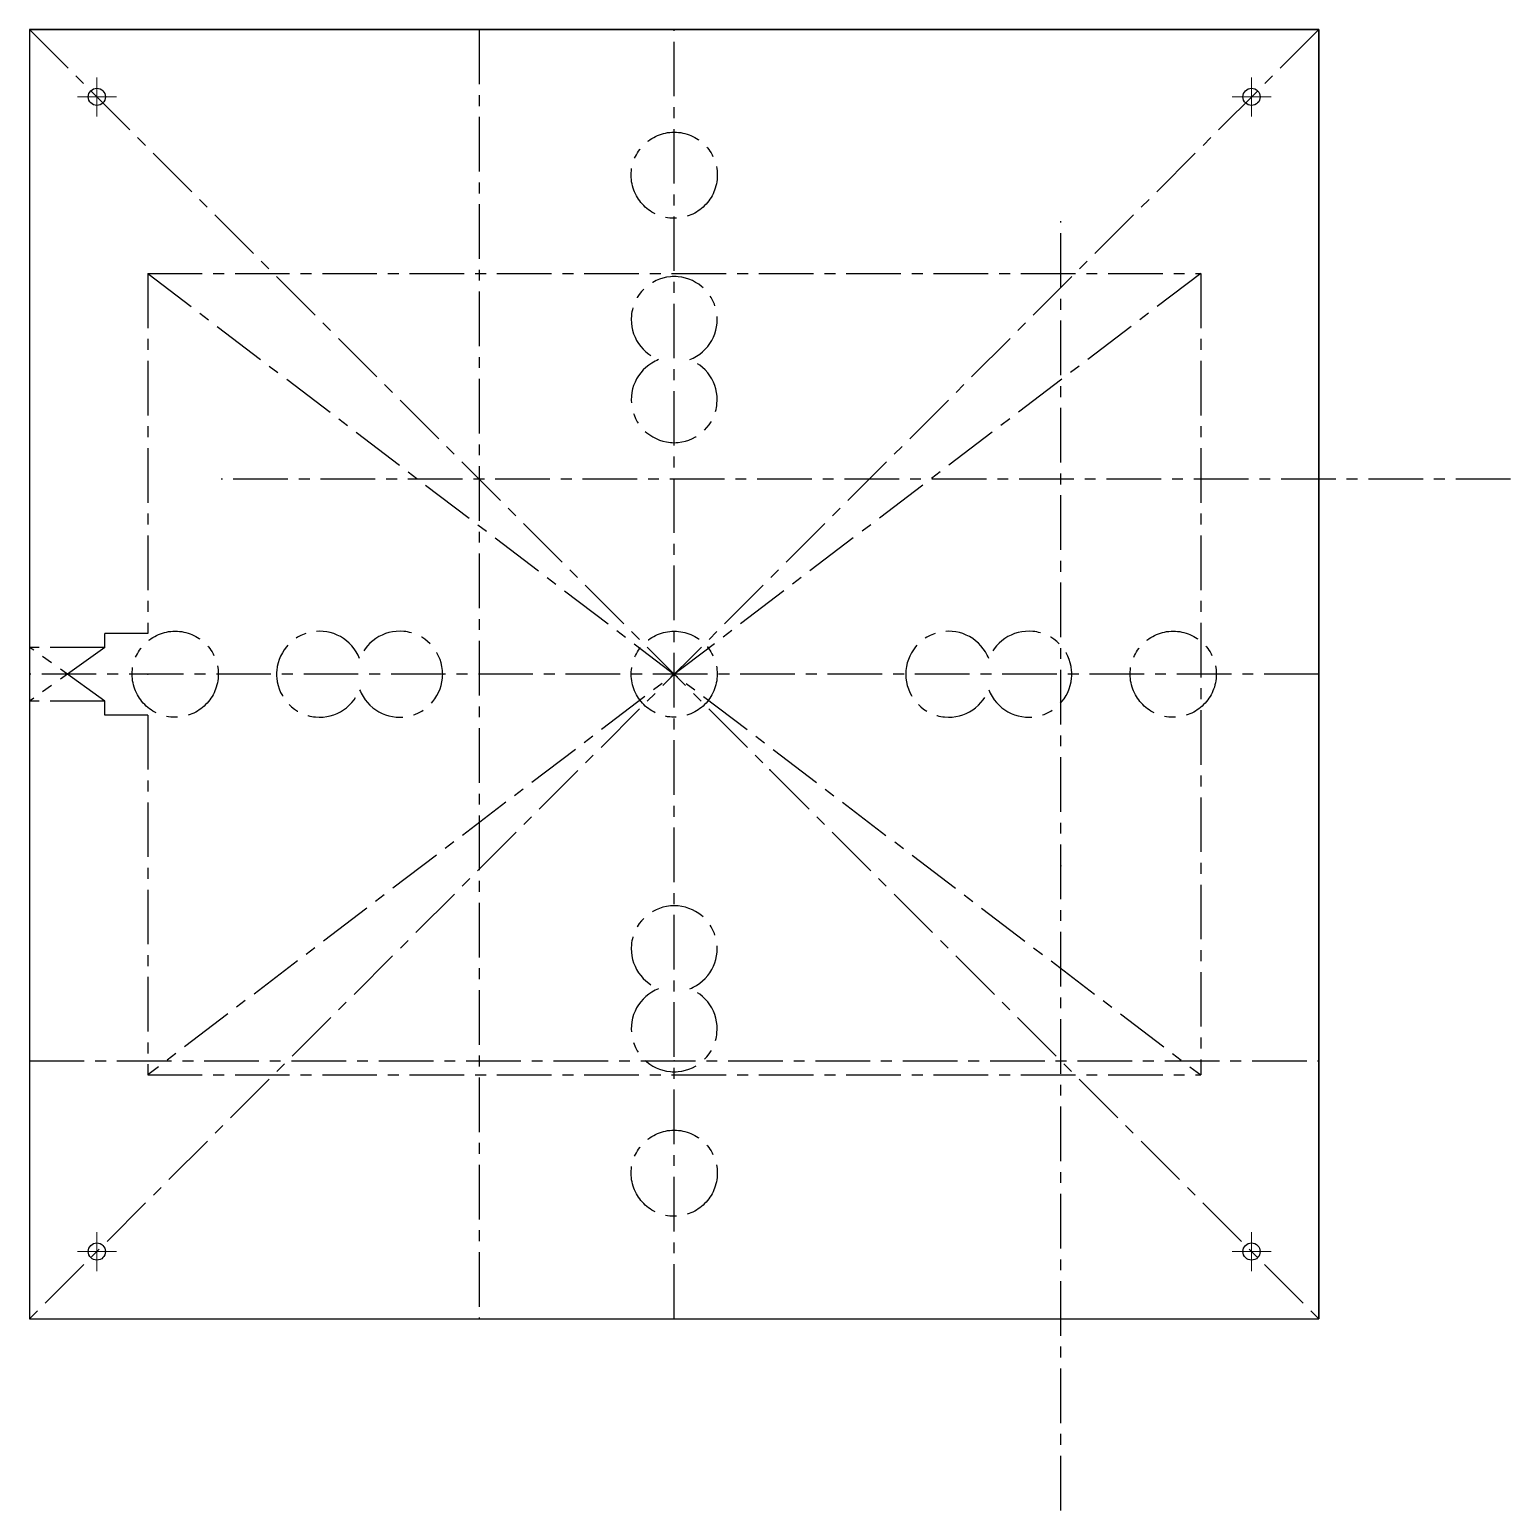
# Model space of a CAD drawing. Header units: millimetres. Extents: x 22 to 366, y -10 to 335.
import ezdxf

# ---------------------------------------------------------------- set-up
doc = ezdxf.new("R2010")
doc.units = ezdxf.units.MM
doc.header["$PDSIZE"] = -1
doc.linetypes.add('CENTERX2', pattern=[20.32, 12.7, -2.54, 2.54, -2.54])

# ---------------------------------------------------------------- blocks, each defined once
blk = doc.blocks.new('SW_CENTERMARKSYMBOL_0')
at = {"color": 0, "linetype": 'Continuous', "lineweight": 18}
for p, q in [((0, 2.54), (0, 4.54)), ((-2.54, 0), (-4.54, 0)), ((0, 0), (-2.54, 0)), ((0, 0), (0, 2.54)), ((0, 0), (0, -2.54)), ((0, 0), (2.54, 0)), ((2.54, 0), (4.54, 0)), ((0, -2.54), (0, -4.54))]:
    blk.add_line(p, q, dxfattribs=at)
blk = doc.blocks.new('SW_CENTERMARKSYMBOL_1')
at = {"color": 0, "linetype": 'Continuous', "lineweight": 18}
for p, q in [((0, 2.54), (0, 4.54)), ((-2.54, 0), (-4.54, 0)), ((0, 0), (-2.54, 0)), ((0, 0), (0, 2.54)), ((0, 0), (0, -2.54)), ((0, 0), (2.54, 0)), ((2.54, 0), (4.54, 0)), ((0, -2.54), (0, -4.54))]:
    blk.add_line(p, q, dxfattribs=at)
blk = doc.blocks.new('SW_CENTERMARKSYMBOL_2')
at = {"color": 0, "linetype": 'Continuous', "lineweight": 18}
for p, q in [((0, 2.54), (0, 4.54)), ((-2.54, 0), (-4.54, 0)), ((0, 0), (-2.54, 0)), ((0, 0), (0, 2.54)), ((0, 0), (0, -2.54)), ((0, 0), (2.54, 0)), ((2.54, 0), (4.54, 0)), ((0, -2.54), (0, -4.54))]:
    blk.add_line(p, q, dxfattribs=at)
blk = doc.blocks.new('SW_CENTERMARKSYMBOL_3')
at = {"color": 0, "linetype": 'Continuous', "lineweight": 18}
for p, q in [((0, 2.54), (0, 4.54)), ((-2.54, 0), (-4.54, 0)), ((0, 0), (-2.54, 0)), ((0, 0), (0, 2.54)), ((0, 0), (0, -2.54)), ((0, 0), (2.54, 0)), ((2.54, 0), (4.54, 0)), ((0, -2.54), (0, -4.54))]:
    blk.add_line(p, q, dxfattribs=at)

msp = doc.modelspace()

# ---------------------------------------------------------------- linework, layer by layer
at = {"color": 7, "linetype": 'Continuous'}
for p, q in [((21.83, 334.93), (321.83, 334.93)), ((21.83, 334.93), (21.83, 34.93)), ((321.83, 334.93), (321.83, 34.93)), ((21.83, 34.93), (321.83, 34.93))]:
    msp.add_line(p, q, dxfattribs=at)
at = {"color": 7, "linetype": 'CENTERX2'}
for p, q in [((321.83, 334.93), (21.83, 34.93)), ((21.83, 334.93), (321.83, 34.93)), ((126.41, 334.93), (126.41, 34.93)), ((171.83, 34.93), (171.83, 334.93)), ((261.83, -9.65), (261.83, 290.35)), ((49.31, 278.18), (294.36, 278.18)), ((49.31, 278.18), (49.31, 194.43)), ((49.31, 278.18), (294.36, 91.68)), ((294.36, 278.18), (49.31, 91.68)), ((294.36, 278.18), (294.36, 91.68)), ((366.41, 230.35), (66.41, 230.35)), ((39.31, 191.18), (39.31, 194.43)), ((49.31, 194.43), (39.31, 194.43)), ((39.31, 191.18), (21.83, 191.18)), ((21.83, 191.18), (21.83, 178.68)), ((39.31, 191.18), (21.83, 178.68)), ((39.31, 178.68), (21.83, 191.18)), ((321.83, 184.93), (21.83, 184.93)), ((39.31, 178.68), (21.83, 178.68)), ((39.31, 175.43), (39.31, 178.68)), ((49.31, 175.43), (39.31, 175.43)), ((49.31, 175.43), (49.31, 91.68)), ((21.83, 94.93), (321.83, 94.93)), ((49.31, 91.68), (294.36, 91.68))]:
    msp.add_line(p, q, dxfattribs=at)
at = {"color": 7, "linetype": 'Continuous', "lineweight": 25}
for p, q in [((321.83, 334.93), (21.83, 334.93)), ((21.83, 334.93), (21.83, 34.93)), ((321.83, 34.93), (321.83, 334.93)), ((21.83, 34.93), (321.83, 34.93))]:
    msp.add_line(p, q, dxfattribs=at)
at = {"color": 7, "linetype": 'Continuous'}
for centre in [(37.48, 319.28), (306.18, 319.28), (37.48, 50.58), (306.18, 50.58)]:
    msp.add_circle(centre, 2, dxfattribs=at)
at = {"color": 7, "linetype": 'Continuous', "lineweight": 25}
for centre in [(37.48, 319.28), (306.18, 319.28), (37.48, 50.58), (306.18, 50.58)]:
    msp.add_circle(centre, 2, dxfattribs=at)
at = {"color": 7, "linetype": 'CENTERX2'}
for centre, radius in [((171.83, 301.05), 10.02), ((55.71, 184.93), 10.02), ((171.83, 184.93), 10), ((287.95, 184.93), 10.02), ((171.83, 68.81), 10.02)]:
    msp.add_circle(centre, radius, dxfattribs=at)
for centre, start, end in [((171.83, 267.45), 291.2512, 248.7488), ((171.83, 248.81), 111.2512, 68.7488), ((89.31, 184.93), 21.2512, 338.7488), ((107.95, 184.93), 201.2512, 158.7488), ((235.71, 184.93), 21.2512, 338.7488), ((254.35, 184.93), 201.2512, 158.7488), ((171.83, 121.05), 291.2512, 248.7488), ((171.83, 102.41), 111.2512, 68.7488)]:
    msp.add_arc(centre, 10, start, end, dxfattribs=at)
at = {"color": 7, "linetype": 'Continuous'}
for p in [(30.57, 184.93), (49.31, 184.93), (126.41, 184.93), (171.83, 184.93), (171.83, 184.93), (171.83, 184.93), (194.12, 162.64), (261.83, 140.35), (171.83, 94.93)]:
    msp.add_point(p, dxfattribs=at)

# ---------------------------------------------------------------- block references
at = {"color": 7, "linetype": 'Continuous', "lineweight": 18}
for name, p in [('SW_CENTERMARKSYMBOL_0', (37.48, 319.28)), ('SW_CENTERMARKSYMBOL_1', (306.18, 319.28)), ('SW_CENTERMARKSYMBOL_3', (37.48, 50.58)), ('SW_CENTERMARKSYMBOL_2', (306.18, 50.58))]:
    msp.add_blockref(name, p, dxfattribs=at)

doc.saveas('drawing.dxf')
